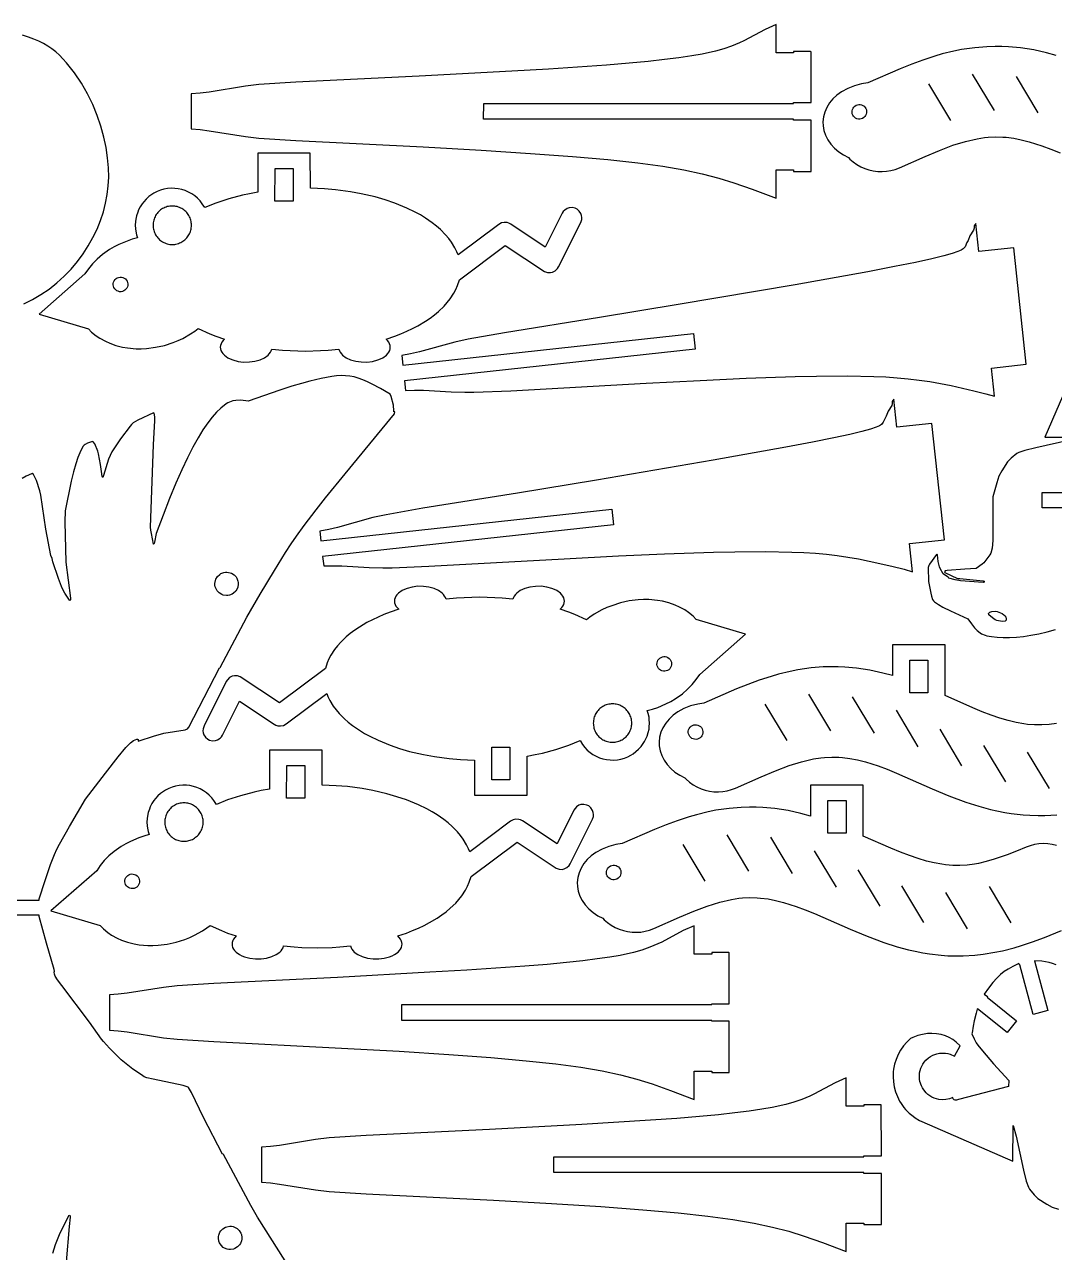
# Model space of a CAD drawing. Header units: millimetres. Extents: x 5 to 593, y 5 to 395.
# Drawn here: x 252.5 to 428.6, y 185.2 to 395 of the extents above; entities that cross this region are included whole.
import ezdxf

# ---------------------------------------------------------------- set-up
doc = ezdxf.new("R2010")
doc.units = ezdxf.units.MM
doc.layers.add('CUT', color=1, linetype='Continuous')
doc.layers.add('ENGRAVE', color=5, linetype='Continuous')

msp = doc.modelspace()

# ---------------------------------------------------------------- linework, layer by layer
at = {"layer": 'CUT'}
for points in [[(381, 395), (379.12, 394.16), (375.46, 392.21), (374.76, 391.89), (373.4, 391.32), (372.05, 390.84), (370.64, 390.44), (368.33, 389.93), (366.58, 389.64), (364.38, 389.31), (361.94, 389), (359.15, 388.69), (355.88, 388.39), (352.02, 388.07), (342.1, 387.4), (335.81, 387.03), (319.98, 386.17), (298.89, 385.14), (292.58, 384.73), (290.25, 384.46), (284.07, 383.46), (282.53, 383.27), (281, 383.16), (281, 377.16), (282.53, 377.04), (284.07, 376.85), (290.25, 375.86), (292.58, 375.59), (298.89, 375.18), (320.68, 374.09), (330.57, 373.53), (339.02, 372.99), (346.2, 372.46), (352.25, 371.93), (357.33, 371.37), (361.61, 370.8), (365.24, 370.18), (368.38, 369.5), (371.18, 368.77), (373.8, 367.95), (376.93, 366.86), (381, 365.32), (381, 370.16), (384, 370.16), (384, 369.91), (387, 369.91), (387, 378.66), (384, 378.66), (383.99, 378.81), (330.99, 378.81), (331, 381.51), (383.99, 381.51), (384, 381.66), (387, 381.66), (386.98, 390.36), (386.9, 390.41), (384, 390.41), (384, 390.16), (381, 390.16)], [(396.47, 379.93), (396.41, 379.69), (396.31, 379.47), (396.17, 379.27), (395.99, 379.1), (395.78, 378.97), (395.55, 378.88), (395.31, 378.84), (395.07, 378.85), (394.83, 378.91), (394.6, 379.01), (394.41, 379.15), (394.24, 379.33), (394.11, 379.54), (394.02, 379.77), (393.98, 380.01), (393.99, 380.25), (394.05, 380.49), (394.15, 380.72), (394.29, 380.91), (394.47, 381.08), (394.68, 381.21), (394.91, 381.3), (395.15, 381.34), (395.39, 381.33), (395.63, 381.27), (395.85, 381.17), (396.05, 381.03), (396.22, 380.85), (396.35, 380.64), (396.44, 380.41), (396.48, 380.17)], [(255, 345.53), (263.43, 343.01), (263.97, 342.45), (264.75, 341.81), (265.39, 341.38), (266.32, 340.87), (267.06, 340.54), (268.11, 340.17), (269.22, 339.89), (270.08, 339.75), (271.56, 339.61), (272.46, 339.6), (273.37, 339.65), (274.9, 339.84), (276.42, 340.17), (277.89, 340.64), (278.75, 340.98), (279.58, 341.37), (280.9, 342.12), (281.64, 342.62), (282.21, 343.04), (284.18, 342.16), (285.22, 341.75), (286.7, 341.24), (286.44, 340.98), (286.23, 340.7), (286.1, 340.46), (286, 340.15), (285.97, 339.85), (285.99, 339.6), (286.08, 339.29), (286.23, 338.99), (286.4, 338.76), (286.66, 338.49), (287.27, 338.06), (287.67, 337.85), (288.12, 337.68), (289.01, 337.44), (289.96, 337.33), (290.94, 337.34), (291.89, 337.46), (292.76, 337.71), (293.52, 338.06), (294.13, 338.49), (294.35, 338.71), (294.56, 338.99), (294.69, 339.23), (294.79, 339.54), (296.61, 339.36), (297.91, 339.28), (300.51, 339.21), (303.11, 339.28), (304.4, 339.36), (306.22, 339.54), (306.33, 339.23), (306.45, 338.99), (306.67, 338.71), (306.88, 338.49), (307.49, 338.06), (308.25, 337.71), (309.13, 337.46), (310.08, 337.34), (311.05, 337.33), (312.01, 337.44), (312.89, 337.68), (313.34, 337.85), (313.75, 338.06), (314.36, 338.49), (314.62, 338.76), (314.79, 338.99), (314.94, 339.29), (315.02, 339.6), (315.04, 339.85), (315.01, 340.15), (314.91, 340.46), (314.79, 340.7), (314.57, 340.98), (314.32, 341.24), (315.79, 341.75), (316.84, 342.16), (317.85, 342.59), (318.81, 343.05), (319.73, 343.53), (321.03, 344.3), (321.83, 344.83), (322.58, 345.39), (323.28, 345.97), (324.22, 346.87), (324.78, 347.48), (325.27, 348.11), (325.91, 349.08), (326.26, 349.74), (326.54, 350.41), (326.85, 351.38), (334.7, 357.27), (341.39, 352.82), (341.89, 352.64), (342.42, 352.62), (342.76, 352.7), (343.23, 352.93), (343.62, 353.29), (343.81, 353.59), (347.6, 361.18), (347.76, 361.67), (347.78, 362.01), (347.74, 362.36), (347.63, 362.69), (347.35, 363.13), (346.96, 363.46), (346.65, 363.62), (346.14, 363.73), (345.62, 363.69), (345.29, 363.58), (344.86, 363.3), (344.62, 363.05), (344.43, 362.76), (341.54, 356.97), (335.62, 360.91), (335.32, 361.07), (335.01, 361.17), (334.51, 361.2), (334.02, 361.1), (333.58, 360.85), (326.62, 355.64), (326.41, 356.16), (326.09, 356.83), (325.5, 357.8), (325.03, 358.44), (324.5, 359.06), (323.6, 359.97), (322.93, 360.56), (322.21, 361.12), (321.03, 361.94), (320.18, 362.46), (319.28, 362.95), (317.85, 363.65), (315.79, 364.49), (314.15, 365.04), (312.44, 365.54), (310.06, 366.09), (308.21, 366.42), (305.69, 366.76), (303.76, 366.92), (301.37, 367.02), (301.36, 373), (292.36, 373), (292.36, 366.35), (290.95, 366.09), (289.75, 365.83), (287.42, 365.22), (285.22, 364.49), (283.31, 363.71), (282.89, 364.38), (282.51, 364.87), (282.07, 365.32), (281.6, 365.72), (281.09, 366.07), (280.55, 366.37), (279.98, 366.62), (279.39, 366.81), (278.78, 366.94), (278.17, 367.01), (277.55, 367.02), (276.93, 366.97), (276.32, 366.86), (275.72, 366.69), (275.15, 366.46), (274.59, 366.18), (274.24, 365.96), (273.74, 365.59), (273.28, 365.17), (272.87, 364.71), (272.62, 364.38), (272.28, 363.86), (272, 363.31), (271.84, 362.93), (271.65, 362.34), (271.52, 361.73), (271.46, 361.32), (271.43, 360.7), (271.46, 360.08), (271.52, 359.67), (271.65, 359.07), (271.8, 358.56), (270.91, 358.31), (270.03, 358.01), (268.61, 357.41), (267.8, 356.99), (267.02, 356.53), (265.81, 355.68), (264.92, 354.93), (264.13, 354.12), (263.43, 353.27), (262.83, 352.38)], [(298.41, 364.81), (295.31, 364.8), (295.32, 370.4), (298.41, 370.4)], [(317, 338.43), (317.18, 336.79), (366.89, 342.18), (367.17, 339.51), (317.47, 334.11), (317.65, 332.47), (319.18, 332.52), (320.73, 332.5), (325.42, 332.24), (327.76, 332.15), (329.33, 332.16), (335.64, 332.43), (358.77, 333.72), (368.04, 334.19), (375.9, 334.55), (384.27, 334.84), (387.92, 334.91), (393.2, 334.94), (397.69, 334.86), (399.74, 334.77), (401.71, 334.64), (403.6, 334.47), (405.45, 334.25), (407.27, 333.98), (409.1, 333.67), (410.94, 333.31), (414.81, 332.43), (416.87, 331.91), (418.34, 331.49), (417.82, 336.3), (423.78, 336.95), (421.63, 356.83), (415.66, 356.19), (415.14, 361), (414.85, 360.58), (414.87, 360.19), (414.77, 359.89), (414.15, 358.92), (413.83, 358.09), (413.62, 357.73), (413.3, 357.04), (413, 356.67), (412.67, 356.45), (412.09, 356.19), (411.13, 355.86), (409.68, 355.46), (407.62, 354.97), (404.85, 354.36), (401.24, 353.63), (396.68, 352.76), (384.26, 350.53), (364.28, 347.15), (350.8, 344.94), (334.57, 342.33), (328.34, 341.24), (326.05, 340.73), (320.02, 339.07), (318.51, 338.72)], [(270.14, 350.43), (270.09, 350.19), (269.99, 349.96), (269.84, 349.77), (269.67, 349.6), (269.46, 349.47), (269.23, 349.38), (268.99, 349.34), (268.74, 349.35), (268.5, 349.41), (268.28, 349.51), (268.08, 349.65), (267.91, 349.83), (267.78, 350.04), (267.7, 350.27), (267.66, 350.51), (267.67, 350.75), (267.72, 350.99), (267.82, 351.21), (267.97, 351.41), (268.14, 351.58), (268.35, 351.71), (268.58, 351.8), (268.82, 351.84), (269.07, 351.83), (269.31, 351.77), (269.53, 351.67), (269.73, 351.53), (269.9, 351.35), (270.03, 351.14), (270.11, 350.91), (270.15, 350.67)], [(303, 308.43), (303.18, 306.79), (352.89, 312.18), (353.17, 309.51), (303.47, 304.11), (303.65, 302.47), (305.18, 302.52), (306.73, 302.5), (311.42, 302.24), (313.76, 302.15), (315.33, 302.16), (321.64, 302.43), (344.77, 303.72), (354.04, 304.19), (361.9, 304.55), (370.27, 304.84), (373.92, 304.91), (379.2, 304.94), (383.69, 304.86), (385.74, 304.77), (387.71, 304.64), (389.6, 304.47), (391.45, 304.25), (393.27, 303.98), (395.1, 303.67), (396.94, 303.31), (400.81, 302.43), (402.87, 301.91), (404.34, 301.49), (403.82, 306.3), (409.78, 306.95), (407.63, 326.83), (401.66, 326.19), (401.14, 331), (400.85, 330.58), (400.87, 330.19), (400.77, 329.89), (400.15, 328.92), (399.83, 328.09), (399.62, 327.73), (399.3, 327.04), (399, 326.67), (398.67, 326.45), (398.09, 326.19), (397.13, 325.86), (395.68, 325.46), (393.62, 324.97), (390.85, 324.36), (387.24, 323.63), (382.68, 322.76), (370.26, 320.53), (350.28, 317.15), (336.8, 314.94), (320.57, 312.33), (314.34, 311.24), (312.05, 310.73), (306.02, 309.07), (304.51, 308.72)], [(288.31, 300.96), (288.66, 300.59), (288.8, 300.38), (288.99, 299.9), (289.04, 299.63), (289.05, 299.36), (288.97, 298.83), (288.87, 298.59), (288.6, 298.15), (288.23, 297.8), (288.02, 297.66), (287.54, 297.47), (287.27, 297.42), (287, 297.41), (286.47, 297.49), (286.23, 297.59), (285.79, 297.86), (285.44, 298.23), (285.3, 298.44), (285.11, 298.92), (285.06, 299.19), (285.05, 299.46), (285.13, 299.99), (285.23, 300.23), (285.5, 300.67), (285.87, 301.02), (286.08, 301.16), (286.56, 301.35), (286.83, 301.4), (287.1, 301.41), (287.63, 301.33), (287.87, 301.23)], [(375.78, 290.8), (367.36, 293.32), (366.81, 293.88), (366.03, 294.52), (365.39, 294.95), (364.47, 295.46), (363.72, 295.79), (362.67, 296.16), (361.57, 296.44), (360.71, 296.58), (359.23, 296.72), (358.32, 296.73), (357.41, 296.68), (355.88, 296.49), (354.37, 296.16), (352.89, 295.69), (352.03, 295.35), (351.2, 294.96), (349.88, 294.21), (349.14, 293.71), (348.57, 293.29), (346.61, 294.17), (345.56, 294.58), (344.08, 295.09), (344.34, 295.35), (344.55, 295.63), (344.68, 295.87), (344.78, 296.17), (344.81, 296.48), (344.79, 296.73), (344.71, 297.04), (344.55, 297.34), (344.39, 297.56), (344.13, 297.84), (343.52, 298.27), (343.11, 298.48), (342.66, 298.65), (341.78, 298.88), (340.82, 299), (339.85, 298.99), (338.9, 298.86), (338.02, 298.62), (337.26, 298.27), (336.65, 297.84), (336.44, 297.62), (336.22, 297.34), (336.1, 297.1), (335.99, 296.79), (334.17, 296.97), (332.88, 297.05), (330.28, 297.12), (327.67, 297.05), (326.38, 296.97), (324.56, 296.79), (324.46, 297.1), (324.33, 297.34), (324.12, 297.62), (323.9, 297.84), (323.29, 298.27), (322.53, 298.62), (321.65, 298.86), (320.71, 298.99), (319.73, 299), (318.78, 298.88), (317.89, 298.65), (317.44, 298.48), (317.04, 298.27), (316.43, 297.84), (316.16, 297.56), (316, 297.34), (315.85, 297.04), (315.76, 296.73), (315.74, 296.48), (315.77, 296.17), (315.87, 295.87), (316, 295.63), (316.21, 295.35), (316.47, 295.09), (314.99, 294.58), (313.94, 294.17), (312.94, 293.74), (311.97, 293.28), (311.05, 292.8), (309.76, 292.03), (308.95, 291.49), (308.2, 290.94), (307.51, 290.36), (306.57, 289.46), (306.01, 288.85), (305.51, 288.22), (304.87, 287.25), (304.53, 286.59), (304.24, 285.92), (303.94, 284.95), (296.09, 279.06), (289.39, 283.51), (288.89, 283.69), (288.37, 283.71), (288.02, 283.63), (287.55, 283.4), (287.17, 283.04), (286.98, 282.74), (283.19, 275.15), (283.02, 274.66), (283, 274.31), (283.04, 273.97), (283.15, 273.64), (283.43, 273.2), (283.83, 272.86), (284.14, 272.71), (284.64, 272.6), (285.16, 272.64), (285.49, 272.75), (285.93, 273.03), (286.17, 273.28), (286.35, 273.57), (289.25, 279.36), (295.16, 275.42), (295.46, 275.26), (295.78, 275.16), (296.28, 275.13), (296.77, 275.23), (297.21, 275.47), (304.17, 280.69), (304.38, 280.16), (304.69, 279.5), (305.28, 278.53), (305.75, 277.89), (306.28, 277.27), (307.18, 276.36), (307.85, 275.77), (308.57, 275.2), (309.76, 274.39), (310.61, 273.87), (311.51, 273.38), (312.94, 272.68), (314.99, 271.84), (316.63, 271.28), (318.34, 270.79), (320.72, 270.24), (322.57, 269.9), (325.1, 269.57), (327.03, 269.41), (329.42, 269.31), (329.42, 263.33), (338.42, 263.33), (338.42, 269.98), (339.83, 270.24), (341.03, 270.5), (343.36, 271.11), (345.56, 271.84), (347.47, 272.62), (347.89, 271.94), (348.28, 271.46), (348.71, 271.01), (349.18, 270.61), (349.69, 270.26), (350.23, 269.96), (350.8, 269.71), (351.39, 269.52), (352, 269.39), (352.62, 269.32), (353.24, 269.31), (353.86, 269.36), (354.47, 269.47), (355.06, 269.64), (355.64, 269.87), (356.19, 270.15), (356.54, 270.37), (357.04, 270.74), (357.5, 271.16), (357.92, 271.62), (358.17, 271.94), (358.5, 272.47), (358.79, 273.02), (358.95, 273.4), (359.14, 273.99), (359.27, 274.6), (359.32, 275.01), (359.35, 275.63), (359.32, 276.25), (359.27, 276.66), (359.14, 277.26), (358.98, 277.77), (359.87, 278.02), (360.75, 278.31), (362.17, 278.91), (362.98, 279.33), (363.76, 279.79), (364.98, 280.65), (365.86, 281.4), (366.66, 282.21), (367.36, 283.06), (367.96, 283.95)], [(420.17, 293.04), (419.63, 292.98), (418.72, 293.17), (418.46, 293.26), (418.01, 293.6), (417.4, 294.12), (417.33, 294.33), (417.35, 294.43), (417.52, 294.6), (417.88, 294.72), (418.58, 294.75), (418.81, 294.7), (419.67, 294.35), (419.92, 294.15), (420.12, 293.94), (420.26, 293.72), (420.35, 293.5), (420.34, 293.23), (420.25, 293.09)], [(360.64, 285.9), (360.7, 286.14), (360.8, 286.36), (360.94, 286.56), (361.12, 286.73), (361.33, 286.86), (361.56, 286.95), (361.8, 286.99), (362.04, 286.98), (362.28, 286.92), (362.5, 286.82), (362.7, 286.68), (362.87, 286.5), (363, 286.29), (363.09, 286.06), (363.13, 285.82), (363.12, 285.58), (363.06, 285.34), (362.96, 285.11), (362.82, 284.91), (362.64, 284.75), (362.43, 284.62), (362.2, 284.53), (361.96, 284.49), (361.72, 284.5), (361.48, 284.56), (361.25, 284.66), (361.05, 284.8), (360.89, 284.98), (360.76, 285.19), (360.67, 285.42), (360.63, 285.66)], [(406.96, 280.81), (403.86, 280.8), (403.87, 286.4), (406.96, 286.4)], [(368.47, 273.93), (368.41, 273.69), (368.31, 273.47), (368.17, 273.27), (367.99, 273.1), (367.78, 272.97), (367.55, 272.88), (367.31, 272.84), (367.07, 272.85), (366.83, 272.91), (366.6, 273.01), (366.41, 273.15), (366.24, 273.33), (366.11, 273.54), (366.02, 273.77), (365.98, 274.01), (365.99, 274.25), (366.05, 274.49), (366.15, 274.72), (366.29, 274.91), (366.47, 275.08), (366.68, 275.21), (366.91, 275.3), (367.15, 275.34), (367.39, 275.33), (367.63, 275.27), (367.85, 275.17), (368.05, 275.03), (368.22, 274.85), (368.35, 274.64), (368.44, 274.41), (368.48, 274.17)], [(257, 243.53), (265.43, 241.01), (265.97, 240.45), (266.75, 239.81), (267.39, 239.38), (268.32, 238.87), (269.06, 238.54), (270.11, 238.17), (271.22, 237.89), (272.08, 237.75), (273.56, 237.61), (274.46, 237.6), (275.37, 237.65), (276.9, 237.84), (278.42, 238.17), (279.89, 238.64), (280.75, 238.98), (281.58, 239.37), (282.9, 240.12), (283.64, 240.62), (284.21, 241.04), (286.18, 240.16), (287.22, 239.75), (288.7, 239.24), (288.44, 238.98), (288.23, 238.7), (288.1, 238.46), (288, 238.15), (287.97, 237.85), (287.99, 237.6), (288.08, 237.29), (288.23, 236.99), (288.4, 236.76), (288.66, 236.49), (289.27, 236.06), (289.67, 235.85), (290.12, 235.68), (291.01, 235.44), (291.96, 235.33), (292.94, 235.34), (293.89, 235.46), (294.76, 235.71), (295.52, 236.06), (296.13, 236.49), (296.35, 236.71), (296.56, 236.99), (296.69, 237.23), (296.79, 237.54), (298.61, 237.36), (299.91, 237.28), (302.51, 237.21), (305.11, 237.28), (306.4, 237.36), (308.22, 237.54), (308.33, 237.23), (308.45, 236.99), (308.67, 236.71), (308.88, 236.49), (309.49, 236.06), (310.25, 235.71), (311.13, 235.46), (312.08, 235.34), (313.05, 235.33), (314.01, 235.44), (314.89, 235.68), (315.34, 235.85), (315.75, 236.06), (316.36, 236.49), (316.62, 236.76), (316.79, 236.99), (316.94, 237.29), (317.02, 237.6), (317.04, 237.85), (317.01, 238.15), (316.91, 238.46), (316.79, 238.7), (316.57, 238.98), (316.32, 239.24), (317.79, 239.75), (318.84, 240.16), (319.85, 240.59), (320.81, 241.05), (321.73, 241.53), (323.03, 242.3), (323.83, 242.83), (324.58, 243.39), (325.28, 243.97), (326.22, 244.87), (326.78, 245.48), (327.27, 246.11), (327.91, 247.08), (328.26, 247.74), (328.54, 248.41), (328.85, 249.38), (336.7, 255.27), (343.39, 250.82), (343.89, 250.64), (344.42, 250.62), (344.76, 250.7), (345.23, 250.93), (345.62, 251.29), (345.81, 251.59), (349.6, 259.18), (349.76, 259.67), (349.78, 260.01), (349.74, 260.36), (349.63, 260.69), (349.35, 261.13), (348.96, 261.46), (348.65, 261.62), (348.14, 261.73), (347.62, 261.69), (347.29, 261.58), (346.86, 261.3), (346.62, 261.05), (346.43, 260.76), (343.54, 254.97), (337.62, 258.91), (337.32, 259.07), (337.01, 259.17), (336.51, 259.2), (336.02, 259.1), (335.58, 258.85), (328.62, 253.64), (328.41, 254.16), (328.09, 254.83), (327.5, 255.8), (327.03, 256.44), (326.5, 257.06), (325.6, 257.97), (324.93, 258.56), (324.21, 259.12), (323.03, 259.94), (322.18, 260.46), (321.28, 260.95), (319.85, 261.65), (317.79, 262.49), (316.15, 263.04), (314.44, 263.54), (312.06, 264.09), (310.21, 264.42), (307.69, 264.76), (305.76, 264.92), (303.37, 265.02), (303.36, 271), (294.36, 271), (294.36, 264.35), (292.95, 264.09), (291.75, 263.83), (289.42, 263.22), (287.22, 262.49), (285.31, 261.71), (284.89, 262.38), (284.51, 262.87), (284.07, 263.32), (283.6, 263.72), (283.09, 264.07), (282.55, 264.37), (281.98, 264.62), (281.39, 264.81), (280.78, 264.94), (280.17, 265.01), (279.55, 265.02), (278.93, 264.97), (278.32, 264.86), (277.72, 264.69), (277.15, 264.46), (276.59, 264.18), (276.24, 263.96), (275.74, 263.59), (275.28, 263.17), (274.87, 262.71), (274.62, 262.38), (274.28, 261.86), (274, 261.31), (273.84, 260.93), (273.65, 260.34), (273.52, 259.73), (273.46, 259.32), (273.43, 258.7), (273.46, 258.08), (273.52, 257.67), (273.65, 257.07), (273.8, 256.56), (272.91, 256.31), (272.03, 256.01), (270.61, 255.41), (269.8, 254.99), (269.02, 254.53), (267.81, 253.68), (266.92, 252.93), (266.13, 252.12), (265.43, 251.27), (264.83, 250.38)], [(332.37, 271.52), (335.47, 271.52), (335.47, 265.93), (332.37, 265.93)], [(300.41, 262.81), (297.31, 262.8), (297.32, 268.4), (300.41, 268.4)], [(392.96, 256.81), (389.86, 256.8), (389.87, 262.4), (392.96, 262.4)], [(272.14, 248.43), (272.09, 248.19), (271.99, 247.96), (271.84, 247.77), (271.67, 247.6), (271.46, 247.47), (271.23, 247.38), (270.99, 247.34), (270.74, 247.35), (270.5, 247.41), (270.28, 247.51), (270.08, 247.65), (269.91, 247.83), (269.78, 248.04), (269.7, 248.27), (269.66, 248.51), (269.67, 248.75), (269.72, 248.99), (269.82, 249.21), (269.97, 249.41), (270.14, 249.58), (270.35, 249.71), (270.58, 249.8), (270.82, 249.84), (271.07, 249.83), (271.31, 249.77), (271.53, 249.67), (271.73, 249.53), (271.9, 249.35), (272.03, 249.14), (272.11, 248.91), (272.15, 248.67)], [(354.47, 249.93), (354.41, 249.69), (354.31, 249.47), (354.17, 249.27), (353.99, 249.1), (353.78, 248.97), (353.55, 248.88), (353.31, 248.84), (353.07, 248.85), (352.83, 248.91), (352.6, 249.01), (352.41, 249.15), (352.24, 249.33), (352.11, 249.54), (352.02, 249.77), (351.98, 250.01), (351.99, 250.25), (352.05, 250.49), (352.15, 250.72), (352.29, 250.91), (352.47, 251.08), (352.68, 251.21), (352.91, 251.3), (353.15, 251.34), (353.39, 251.33), (353.63, 251.27), (353.85, 251.17), (354.05, 251.03), (354.22, 250.85), (354.35, 250.64), (354.44, 250.41), (354.48, 250.17)], [(367, 241), (365.12, 240.16), (361.46, 238.21), (360.76, 237.89), (359.4, 237.32), (358.05, 236.84), (356.64, 236.44), (354.33, 235.93), (352.58, 235.64), (350.38, 235.31), (347.94, 235), (345.15, 234.69), (341.88, 234.39), (338.02, 234.07), (328.1, 233.4), (321.81, 233.03), (305.98, 232.17), (284.89, 231.14), (278.58, 230.73), (276.25, 230.46), (270.07, 229.46), (268.53, 229.27), (267, 229.16), (267, 223.16), (268.53, 223.04), (270.07, 222.85), (276.25, 221.86), (278.58, 221.59), (284.89, 221.18), (306.68, 220.09), (316.57, 219.53), (325.02, 218.99), (332.2, 218.46), (338.25, 217.93), (343.33, 217.37), (347.61, 216.8), (351.24, 216.18), (354.38, 215.5), (357.18, 214.77), (359.8, 213.95), (362.93, 212.86), (367, 211.32), (367, 216.16), (370, 216.16), (370, 215.91), (373, 215.91), (373, 224.66), (370, 224.66), (369.99, 224.81), (316.99, 224.81), (317, 227.51), (369.99, 227.51), (370, 227.66), (373, 227.66), (372.98, 236.36), (372.9, 236.41), (370, 236.41), (370, 236.16), (367, 236.16)], [(393, 215), (391.12, 214.16), (387.46, 212.21), (386.76, 211.89), (385.4, 211.32), (384.05, 210.84), (382.64, 210.44), (380.33, 209.93), (378.58, 209.64), (376.38, 209.31), (373.94, 209), (371.15, 208.69), (367.88, 208.39), (364.02, 208.07), (354.1, 207.4), (347.81, 207.03), (331.98, 206.17), (310.89, 205.14), (304.58, 204.73), (302.25, 204.46), (296.07, 203.46), (294.53, 203.27), (293, 203.16), (293, 197.16), (294.53, 197.04), (296.07, 196.85), (302.25, 195.86), (304.58, 195.59), (310.89, 195.18), (332.68, 194.09), (342.57, 193.53), (351.02, 192.99), (358.2, 192.46), (364.25, 191.93), (369.33, 191.37), (373.61, 190.8), (377.24, 190.18), (380.38, 189.5), (383.18, 188.77), (385.8, 187.95), (388.93, 186.86), (393, 185.32), (393, 190.16), (396, 190.16), (396, 189.91), (399, 189.91), (399, 198.66), (396, 198.66), (395.99, 198.81), (342.99, 198.81), (343, 201.51), (395.99, 201.51), (396, 201.66), (399, 201.66), (398.98, 210.36), (398.9, 210.41), (396, 210.41), (396, 210.16), (393, 210.16)], [(286.68, 185.89), (286.47, 186.03), (286.1, 186.38), (285.83, 186.82), (285.73, 187.06), (285.65, 187.59), (285.66, 187.87), (285.71, 188.13), (285.9, 188.61), (286.04, 188.83), (286.39, 189.2), (286.83, 189.47), (287.07, 189.56), (287.6, 189.64), (287.87, 189.63), (288.14, 189.58), (288.62, 189.39), (288.83, 189.25), (289.2, 188.9), (289.47, 188.46), (289.57, 188.22), (289.65, 187.69), (289.64, 187.42), (289.59, 187.15), (289.4, 186.67), (289.26, 186.46), (288.91, 186.09), (288.47, 185.82), (288.23, 185.73), (287.7, 185.64), (287.43, 185.65), (287.16, 185.7)]]:
    msp.add_lwpolyline(points, close=True, dxfattribs=at)
for points in [[(252.36, 347.26), (253.84, 348), (255.29, 348.84), (256.69, 349.79), (258.04, 350.86), (259.29, 351.99), (260.45, 353.21), (261.53, 354.48), (262.51, 355.81), (263.4, 357.19), (264.19, 358.61), (264.89, 360.06), (265.48, 361.53), (265.98, 363.01), (266.36, 364.49), (266.65, 365.96), (266.82, 367.43), (266.89, 368.93), (266.85, 370.53), (266.7, 372.22), (266.44, 373.97), (266.06, 375.77), (265.56, 377.61), (264.93, 379.47), (264.16, 381.33), (263.26, 383.17), (262.21, 384.99), (261.01, 386.76), (259.67, 388.46), (259.07, 389.13), (258.46, 389.75), (257.83, 390.32), (257.17, 390.84), (256.47, 391.31), (255.73, 391.75), (254.94, 392.15), (254.08, 392.52), (253.15, 392.86), (252.14, 393.17)], [(428.91, 389.73), (427.25, 390.18), (425.04, 390.67), (422.77, 391.02), (420.74, 391.2), (419.59, 391.25), (418.44, 391.26), (417.02, 391.22), (414.99, 391.05), (412.72, 390.72), (411.38, 390.45), (409.41, 389.97), (408.15, 389.61), (406.09, 388.94), (404.19, 388.24), (402.23, 387.45), (396.66, 385.03), (395.6, 384.87), (394.38, 384.55), (393.24, 384.1), (392.19, 383.52), (391.4, 382.95), (390.71, 382.3), (390.13, 381.6), (389.66, 380.84), (389.31, 380.05), (389.09, 379.23), (389, 378.39), (389.02, 377.72), (389.17, 376.88), (389.44, 376.07), (389.84, 375.29), (390.35, 374.55), (390.98, 373.87), (391.71, 373.26), (392.52, 372.71), (393.38, 372.28), (393.62, 372.02), (394.19, 371.52), (394.81, 371.08), (395.47, 370.71), (396.16, 370.4), (396.88, 370.16), (397.62, 369.99), (398.37, 369.89), (399.13, 369.87), (399.89, 369.92), (400.64, 370.05), (401.37, 370.25), (402.08, 370.52), (406.47, 372.46), (408.92, 373.49), (411.22, 374.36), (413.37, 375.03), (415.38, 375.49), (416.65, 375.68), (417.28, 375.74), (418.51, 375.8), (419.74, 375.78), (420.36, 375.73), (421.62, 375.57), (422.92, 375.32), (424.28, 374.98), (426.44, 374.3), (427.97, 373.73), (429.56, 373.08)], [(433.73, 340.08), (426.95, 324.5), (433.09, 324.49)], [(249.13, 245.37), (255, 245.37), (255, 245.57), (256.01, 248.75), (256.96, 251.46), (257.62, 253.17), (258.03, 254.09), (258.46, 254.93), (260.16, 257.95), (262.9, 262.61), (266.31, 267.07), (268.51, 269.86), (269.83, 271.43), (270.64, 272.25), (271.15, 272.65), (271.72, 272.9), (271.83, 272.89), (271.92, 272.8), (271.93, 272.56), (272.08, 272.59), (274.56, 273.4), (276.32, 273.91), (279.94, 274.48), (280.35, 274.67), (280.61, 274.92), (285.82, 285.08), (285.88, 285.09), (285.94, 285.15), (290.48, 293.71), (292.8, 297.67), (295.24, 301.72), (297.12, 304.75), (298.1, 306.27), (298.98, 307.56), (300.31, 309.38), (302.37, 312.08), (303.95, 314.1), (307.3, 318.23), (315.73, 328.46), (315.8, 328.81), (315.77, 328.84), (315.66, 328.81), (315.62, 329), (315.6, 329.95), (315.19, 331.41), (314.99, 331.85), (313.37, 332.81), (311.96, 333.56), (311.12, 333.97), (310.32, 334.3), (309.56, 334.57), (308.83, 334.77), (308.1, 334.91), (307.38, 334.98), (306.63, 335), (305.86, 334.96), (305.04, 334.87), (303.22, 334.52), (301.29, 334.07), (299.85, 333.68), (298.18, 333.18), (296.16, 332.53), (290.73, 330.63), (289.46, 330.79), (288.62, 330.78), (288.09, 330.68), (287.82, 330.6), (287.28, 330.35), (286.99, 330.17), (286.03, 329.44), (285.32, 328.76), (284.58, 327.93), (283.81, 326.93), (283, 325.75), (282.16, 324.37), (281.28, 322.78), (280.35, 320.97), (279.38, 318.91), (278.37, 316.61), (277.3, 314.03), (276.18, 311.17), (275.01, 308.01), (274.73, 306.55), (274.67, 306.34), (274.59, 306.21), (274.56, 306.22), (274.18, 308.03), (274.08, 308.6), (274.04, 309.13), (274.53, 323.17), (274.78, 327.33), (274.78, 327.97), (274.66, 328.56), (274.52, 328.63), (271.84, 327.37), (271.09, 326.92), (270.78, 326.64), (270.55, 326.37), (268.92, 324.18), (267.4, 321.98), (266.85, 320.73), (266.01, 317.94), (265.87, 317.61), (265.82, 317.64), (265.78, 317.74), (265.64, 318.62), (265.51, 319.79), (265.14, 321.64), (265, 322.12), (264.51, 323.36), (264.23, 323.68), (264.12, 323.73), (263.27, 323.45), (262.85, 323.25), (262.71, 323.13), (262.52, 322.92), (262.12, 322.19), (261.62, 321), (261.25, 319.93), (260.88, 318.58), (260.49, 316.95), (259.43, 311.89), (259.41, 309.99), (259.58, 303.1), (260.33, 296.95), (260.34, 296.7), (260.26, 296.6), (260.16, 296.63), (259.4, 297.85), (259.05, 298.43), (258.8, 298.98), (258.29, 300.36), (257.35, 303.18), (257.2, 303.76), (257.01, 304.26), (256.14, 308.75), (255.28, 314.57), (255.1, 315.31), (254.56, 317.07), (254.11, 318.01), (254.05, 318.1), (253.8, 318.25), (253.7, 318.24), (252.8, 317.83), (252.11, 317.43)], [(431.25, 323.97), (425.41, 322.69), (423.53, 322.23), (422.53, 321.87), (422.16, 321.69), (421.22, 320.89), (420.58, 320.25), (419.6, 318.71), (419.11, 317.8), (418.73, 316.71), (418.04, 314.29), (418.06, 306.85), (417.93, 305.49), (417.69, 304.68), (417.56, 304.36), (416.54, 303.03), (416.24, 302.77), (415.2, 302.04), (413.26, 301.93), (410.23, 301.69), (409.91, 301.62), (409.8, 301.5), (409.86, 301.37), (412, 300.34), (412.4, 300.35), (416.41, 299.96), (416.56, 299.88), (416.59, 299.8), (416.56, 299.72), (416.41, 299.63), (412.55, 299.96), (411.59, 300.09), (410.56, 300.38), (410.49, 300.48), (410.31, 300.62), (409.58, 301.13), (409.03, 302.06), (408.94, 302.33), (408.73, 303.22), (408.6, 304.38), (408.56, 304.45), (408.46, 304.5), (408.4, 304.46), (407.22, 302.79), (407.09, 302.58), (407, 302.21), (407.06, 299.81), (407.44, 297.84), (407.57, 297.29), (407.76, 296.76), (407.89, 296.54), (408.11, 296.33), (408.77, 295.87), (409.48, 295.45), (410.81, 294.8), (413.8, 293.43), (414.4, 292.56), (414.9, 291.93), (415.37, 291.44), (415.87, 291.06), (416.13, 290.9), (416.72, 290.66), (417.05, 290.56), (417.81, 290.41), (418.79, 290.29), (419.83, 290.23), (420.93, 290.24), (422.08, 290.31), (423.3, 290.44), (424.58, 290.64), (425.92, 290.9), (427.33, 291.23), (428.8, 291.62)], [(431.28, 312.43), (426.52, 312.43), (426.52, 315.03), (431.28, 315.03)], [(428.93, 275.53), (427.67, 275.37), (426.43, 275.3), (425.21, 275.31), (423.96, 275.41), (423.33, 275.49), (422.04, 275.72), (420.69, 276.04), (419.28, 276.46), (417.8, 276.97), (416.25, 277.57), (414.64, 278.23), (409.91, 280.31), (409.91, 289), (400.95, 289), (400.91, 289), (400.91, 288.96), (400.91, 283.73), (399.25, 284.18), (397.04, 284.67), (394.77, 285.02), (392.74, 285.2), (391.59, 285.25), (390.44, 285.26), (389.02, 285.22), (386.99, 285.05), (384.72, 284.72), (383.38, 284.45), (381.41, 283.97), (380.15, 283.61), (378.09, 282.94), (376.19, 282.24), (374.23, 281.45), (368.66, 279.03), (367.6, 278.87), (366.38, 278.55), (365.24, 278.1), (364.19, 277.52), (363.4, 276.95), (362.71, 276.3), (362.13, 275.6), (361.66, 274.84), (361.31, 274.05), (361.09, 273.23), (361, 272.39), (361.02, 271.72), (361.17, 270.88), (361.44, 270.07), (361.84, 269.29), (362.35, 268.55), (362.98, 267.87), (363.71, 267.26), (364.52, 266.71), (365.38, 266.28), (365.62, 266.02), (366.19, 265.52), (366.81, 265.08), (367.47, 264.71), (368.16, 264.4), (368.88, 264.16), (369.62, 263.99), (370.37, 263.89), (371.13, 263.87), (371.89, 263.92), (372.64, 264.05), (373.37, 264.25), (374.08, 264.52), (378.47, 266.46), (380.92, 267.49), (383.22, 268.36), (385.37, 269.03), (387.38, 269.49), (388.65, 269.68), (389.28, 269.74), (390.51, 269.8), (391.74, 269.78), (392.36, 269.73), (393.62, 269.57), (394.92, 269.32), (396.28, 268.98), (398.44, 268.3), (399.97, 267.73), (401.56, 267.08), (407.67, 264.41), (410.55, 263.2), (413.44, 262.12), (415.69, 261.4), (417.65, 260.87), (418.75, 260.62), (420.09, 260.36), (421.22, 260.18), (423.24, 259.95), (424.39, 259.87), (425.81, 259.84), (426.97, 259.85), (429, 259.97)], [(428.94, 254.72), (428.2, 254.89), (427.45, 255), (426.69, 255.03), (425.94, 254.98), (425.19, 254.87), (424.45, 254.67), (423.74, 254.41), (422.09, 253.72), (420.53, 253.1), (418.31, 252.34), (416.91, 251.95), (415.58, 251.65), (414.93, 251.53), (413.67, 251.37), (412.43, 251.3), (411.21, 251.31), (409.96, 251.41), (409.33, 251.49), (408.04, 251.72), (406.69, 252.04), (405.28, 252.46), (403.8, 252.97), (402.25, 253.57), (400.64, 254.23), (395.91, 256.31), (395.91, 265), (386.95, 265), (386.91, 265), (386.91, 264.96), (386.91, 259.73), (385.25, 260.18), (383.04, 260.67), (380.77, 261.02), (378.74, 261.2), (377.59, 261.25), (376.44, 261.26), (375.02, 261.22), (372.99, 261.05), (370.72, 260.72), (369.38, 260.45), (367.41, 259.97), (366.15, 259.61), (364.09, 258.94), (362.19, 258.24), (360.23, 257.45), (354.66, 255.03), (353.6, 254.87), (352.38, 254.55), (351.24, 254.1), (350.19, 253.52), (349.4, 252.95), (348.71, 252.3), (348.13, 251.6), (347.66, 250.84), (347.31, 250.05), (347.09, 249.23), (347, 248.39), (347.02, 247.72), (347.17, 246.88), (347.44, 246.07), (347.84, 245.29), (348.35, 244.55), (348.98, 243.87), (349.71, 243.26), (350.52, 242.71), (351.38, 242.28), (351.62, 242.02), (352.19, 241.52), (352.81, 241.08), (353.47, 240.71), (354.16, 240.4), (354.88, 240.16), (355.62, 239.99), (356.37, 239.89), (357.13, 239.87), (357.89, 239.92), (358.64, 240.05), (359.37, 240.25), (360.08, 240.52), (364.47, 242.46), (366.92, 243.49), (369.22, 244.36), (371.37, 245.03), (373.38, 245.49), (374.65, 245.68), (375.28, 245.74), (376.51, 245.8), (377.74, 245.78), (378.36, 245.73), (379.62, 245.57), (380.92, 245.32), (382.28, 244.98), (384.44, 244.3), (385.97, 243.73), (387.56, 243.08), (393.67, 240.41), (396.55, 239.2), (399.44, 238.12), (401.69, 237.4), (403.65, 236.87), (404.75, 236.62), (406.09, 236.36), (407.22, 236.18), (409.24, 235.95), (410.39, 235.87), (411.81, 235.84), (412.97, 235.85), (415, 235.97), (416.4, 236.13), (418.4, 236.45), (419.73, 236.73), (421.7, 237.23), (422.94, 237.6), (424.86, 238.24), (426.89, 238.99), (429.79, 240.19)], [(297.04, 183.7), (292.32, 191.17), (291.16, 193.2), (286.54, 201.9), (286.48, 201.96), (286.36, 201.98), (283.12, 208.24), (281.02, 212.52), (280.52, 213.37), (280.46, 213.43), (279.63, 213.69), (274.5, 214.75), (273.42, 215), (272.94, 215.15), (272.49, 215.52), (270.99, 216.49), (269.03, 218.06), (267.05, 220.08), (265.97, 221.2), (265.65, 221.59), (263.62, 224.53), (258.86, 230.76), (258.13, 231.75), (257.72, 232.37), (257.61, 232.73), (257.58, 233.08), (257.63, 233.24), (257.56, 233.54), (256.25, 238.01), (255, 242.57), (255, 242.77), (249.13, 242.77)], [(428.86, 234.29), (428.26, 234.54), (427.68, 234.72), (427.09, 234.83), (426.44, 234.91), (425.25, 235), (425.17, 234.98), (427.44, 226.52), (424.94, 225.85), (422.67, 234.31), (422.59, 234.29), (422.53, 234.53), (421.49, 234.04), (420.66, 233.59), (419.99, 233.15), (419.36, 232.64), (418.73, 232.03), (418.07, 231.27), (417.33, 230.32), (416.6, 229.31), (417.13, 228.88), (417.08, 228.81), (422.1, 224.74), (420.48, 222.74), (415.45, 226.8), (415.4, 226.74), (415.19, 226.04), (414.84, 224.72), (414.67, 223.81), (414.54, 222.67), (414.48, 222.53), (414.84, 221.64), (415.23, 220.98), (415.5, 220.58), (416.28, 219.59), (418.18, 217.39), (420.79, 214.53), (420.74, 213.54), (412.2, 211.32), (412.03, 211.22), (411.87, 211.17), (411.63, 211.18), (411.47, 211.25), (411.3, 211.41), (411.19, 211.62), (410.63, 211.4), (410.03, 211.28), (409.41, 211.24), (408.8, 211.3), (408.4, 211.39), (408.02, 211.53), (407.64, 211.7), (407.29, 211.91), (406.96, 212.15), (406.66, 212.43), (406.24, 212.92), (406.02, 213.27), (405.84, 213.63), (405.59, 214.38), (405.53, 214.79), (405.5, 215.2), (405.54, 215.84), (405.63, 216.24), (405.75, 216.63), (406.1, 217.34), (406.33, 217.68), (406.59, 217.99), (407.07, 218.42), (407.41, 218.65), (407.77, 218.85), (408.51, 219.12), (408.91, 219.2), (409.32, 219.24), (409.97, 219.21), (410.37, 219.14), (410.77, 219.03), (411.5, 218.71), (412.5, 220.44), (411.79, 221.12), (411.23, 221.53), (410.61, 221.88), (409.94, 222.16), (409.2, 222.38), (408.44, 222.52), (407.65, 222.58), (406.86, 222.55), (406.03, 222.43), (405.21, 222.21), (404.39, 221.9), (403.98, 221.7), (403.34, 221.1), (402.77, 220.44), (402.28, 219.72), (401.86, 218.96), (401.52, 218.16), (401.26, 217.33), (401.09, 216.49), (401.04, 216.05), (401, 215.18), (401.05, 214.31), (401.19, 213.45), (401.42, 212.61), (401.73, 211.79), (402.12, 211.02), (402.36, 210.64), (402.85, 209.94), (403.14, 209.6), (403.76, 208.98), (404.42, 208.43), (404.78, 208.17), (405.52, 207.73), (405.92, 207.53), (421.5, 200.74), (421.51, 206.88), (422.03, 205.05), (423.31, 199.21), (423.77, 197.32), (424.13, 196.33), (424.31, 195.96), (425.11, 195.02), (425.75, 194.37), (427.29, 193.4), (428.2, 192.91), (429.29, 192.53)], [(257.32, 185.01), (257.8, 186.53), (258.49, 188.21), (259.94, 191.24), (260.15, 191.5), (260.22, 191.53), (260.28, 191.4), (260.29, 191.2), (260.1, 189.57), (259.6, 183.55)]]:
    msp.add_lwpolyline(points, dxfattribs=at)
at = {"layer": 'ENGRAVE'}
for points in [[(414.55, 386.54), (418.29, 380.31)], [(422.03, 386.13), (425.77, 379.9)], [(407.07, 384.86), (410.81, 378.63)], [(281.04, 360.7), (281.03, 360.92), (281.01, 361.13), (280.98, 361.34), (280.93, 361.55), (280.87, 361.76), (280.79, 361.96), (280.7, 362.16), (280.6, 362.35), (280.49, 362.53), (280.36, 362.7), (280.22, 362.87), (280.08, 363.03), (279.92, 363.17), (279.75, 363.31), (279.58, 363.44), (279.4, 363.55), (279.21, 363.65), (279.01, 363.74), (278.81, 363.81), (278.6, 363.88), (278.39, 363.93), (278.18, 363.96), (277.97, 363.98), (277.75, 363.99), (277.54, 363.98), (277.32, 363.96), (277.11, 363.93), (276.9, 363.88), (276.7, 363.81), (276.5, 363.74), (276.3, 363.65), (276.11, 363.55), (275.93, 363.44), (275.75, 363.31), (275.59, 363.17), (275.43, 363.03), (275.28, 362.87), (275.15, 362.7), (275.02, 362.53), (274.91, 362.35), (274.81, 362.16), (274.72, 361.96), (274.64, 361.76), (274.58, 361.55), (274.53, 361.34), (274.5, 361.13), (274.47, 360.92), (274.47, 360.7), (274.47, 360.49), (274.5, 360.27), (274.53, 360.06), (274.58, 359.85), (274.64, 359.65), (274.72, 359.44), (274.81, 359.25), (274.91, 359.06), (275.02, 358.88), (275.15, 358.7), (275.28, 358.54), (275.43, 358.38), (275.59, 358.23), (275.75, 358.1), (275.93, 357.97), (276.11, 357.86), (276.3, 357.75), (276.5, 357.67), (276.7, 357.59), (276.9, 357.53), (277.11, 357.48), (277.32, 357.44), (277.54, 357.42), (277.75, 357.42), (277.97, 357.42), (278.18, 357.44), (278.39, 357.48), (278.6, 357.53), (278.81, 357.59), (279.01, 357.67), (279.21, 357.75), (279.4, 357.86), (279.58, 357.97), (279.75, 358.1), (279.92, 358.23), (280.08, 358.38), (280.22, 358.54), (280.36, 358.7), (280.49, 358.88), (280.6, 359.06), (280.7, 359.25), (280.79, 359.44), (280.87, 359.65), (280.93, 359.85), (280.98, 360.06), (281.01, 360.27), (281.03, 360.49), (281.04, 360.7)], [(386.55, 280.54), (390.29, 274.31)], [(394.03, 280.13), (397.77, 273.9)], [(349.74, 275.63), (349.75, 275.41), (349.77, 275.2), (349.81, 274.99), (349.86, 274.78), (349.92, 274.57), (349.99, 274.37), (350.08, 274.17), (350.18, 273.98), (350.3, 273.8), (350.42, 273.63), (350.56, 273.46), (350.71, 273.3), (350.86, 273.16), (351.03, 273.02), (351.2, 272.89), (351.39, 272.78), (351.58, 272.68), (351.77, 272.59), (351.97, 272.51), (352.18, 272.45), (352.39, 272.4), (352.6, 272.37), (352.82, 272.35), (353.03, 272.34), (353.25, 272.35), (353.46, 272.37), (353.67, 272.4), (353.88, 272.45), (354.09, 272.51), (354.29, 272.59), (354.48, 272.68), (354.67, 272.78), (354.86, 272.89), (355.03, 273.02), (355.2, 273.16), (355.35, 273.3), (355.5, 273.46), (355.64, 273.63), (355.76, 273.8), (355.88, 273.98), (355.98, 274.17), (356.07, 274.37), (356.14, 274.57), (356.2, 274.78), (356.25, 274.99), (356.29, 275.2), (356.31, 275.41), (356.32, 275.63), (356.31, 275.84), (356.29, 276.06), (356.25, 276.27), (356.2, 276.48), (356.14, 276.68), (356.07, 276.88), (355.98, 277.08), (355.88, 277.27), (355.76, 277.45), (355.64, 277.63), (355.5, 277.79), (355.35, 277.95), (355.2, 278.1), (355.03, 278.23), (354.86, 278.36), (354.67, 278.47), (354.48, 278.57), (354.29, 278.66), (354.09, 278.74), (353.88, 278.8), (353.67, 278.85), (353.46, 278.88), (353.25, 278.91), (353.03, 278.91), (352.82, 278.91), (352.6, 278.88), (352.39, 278.85), (352.18, 278.8), (351.97, 278.74), (351.77, 278.66), (351.58, 278.57), (351.39, 278.47), (351.2, 278.36), (351.03, 278.23), (350.86, 278.1), (350.71, 277.95), (350.56, 277.79), (350.42, 277.63), (350.3, 277.45), (350.18, 277.27), (350.08, 277.08), (349.99, 276.88), (349.92, 276.68), (349.86, 276.48), (349.81, 276.27), (349.77, 276.06), (349.75, 275.84), (349.74, 275.63)], [(379.07, 278.86), (382.81, 272.63)], [(401.51, 277.81), (405.25, 271.58)], [(408.98, 274.57), (412.72, 268.33)], [(416.46, 271.79), (420.2, 265.56)], [(423.94, 270.68), (427.68, 264.45)], [(283.04, 258.7), (283.03, 258.92), (283.01, 259.13), (282.98, 259.34), (282.93, 259.55), (282.87, 259.76), (282.79, 259.96), (282.7, 260.16), (282.6, 260.35), (282.49, 260.53), (282.36, 260.7), (282.22, 260.87), (282.08, 261.03), (281.92, 261.17), (281.75, 261.31), (281.58, 261.44), (281.4, 261.55), (281.21, 261.65), (281.01, 261.74), (280.81, 261.81), (280.6, 261.88), (280.39, 261.93), (280.18, 261.96), (279.97, 261.98), (279.75, 261.99), (279.54, 261.98), (279.32, 261.96), (279.11, 261.93), (278.9, 261.88), (278.7, 261.81), (278.5, 261.74), (278.3, 261.65), (278.11, 261.55), (277.93, 261.44), (277.75, 261.31), (277.59, 261.17), (277.43, 261.03), (277.28, 260.87), (277.15, 260.7), (277.02, 260.53), (276.91, 260.35), (276.81, 260.16), (276.72, 259.96), (276.64, 259.76), (276.58, 259.55), (276.53, 259.34), (276.5, 259.13), (276.47, 258.92), (276.47, 258.7), (276.47, 258.49), (276.5, 258.27), (276.53, 258.06), (276.58, 257.85), (276.64, 257.65), (276.72, 257.44), (276.81, 257.25), (276.91, 257.06), (277.02, 256.88), (277.15, 256.7), (277.28, 256.54), (277.43, 256.38), (277.59, 256.23), (277.75, 256.1), (277.93, 255.97), (278.11, 255.86), (278.3, 255.75), (278.5, 255.67), (278.7, 255.59), (278.9, 255.53), (279.11, 255.48), (279.32, 255.44), (279.54, 255.42), (279.75, 255.42), (279.97, 255.42), (280.18, 255.44), (280.39, 255.48), (280.6, 255.53), (280.81, 255.59), (281.01, 255.67), (281.21, 255.75), (281.4, 255.86), (281.58, 255.97), (281.75, 256.1), (281.92, 256.23), (282.08, 256.38), (282.22, 256.54), (282.36, 256.7), (282.49, 256.88), (282.6, 257.06), (282.7, 257.25), (282.79, 257.44), (282.87, 257.65), (282.93, 257.85), (282.98, 258.06), (283.01, 258.27), (283.03, 258.49), (283.04, 258.7)], [(372.55, 256.54), (376.29, 250.31)], [(380.03, 256.13), (383.77, 249.9)], [(365.07, 254.86), (368.81, 248.63)], [(387.51, 253.81), (391.25, 247.58)], [(394.98, 250.57), (398.72, 244.33)], [(402.46, 247.79), (406.2, 241.56)], [(417.42, 247.7), (421.16, 241.47)], [(409.94, 246.68), (413.68, 240.45)]]:
    msp.add_lwpolyline(points, dxfattribs=at)

doc.saveas('drawing.dxf')
